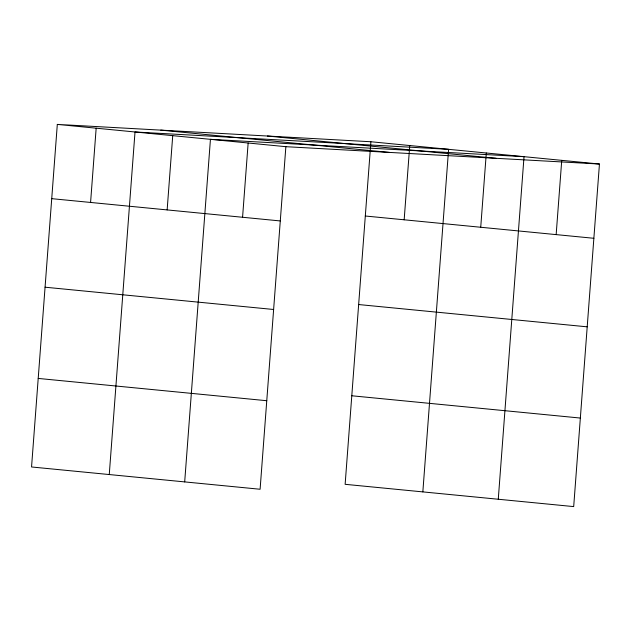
<?xml version="1.0" encoding="UTF-8"?>
<svg xmlns="http://www.w3.org/2000/svg" width="631" height="631" viewBox="0 0 631 631"><rect width="100%" height="100%" fill="white"/><g stroke="black" fill="none" stroke-linecap="round" stroke-linejoin="round"><path stroke-width="0.95" d="M57.311 124.402L31.55 466.972L260.106 489.254L285.867 146.684L57.311 124.402L370.894 141.746L599.45 164.028L573.689 506.598L345.133 484.316L370.894 141.746M90.58 202.448L96.164 128.188M109.258 474.551L135.018 131.982L448.602 149.318L422.841 491.888M167.144 209.918L172.728 135.657M184.686 481.903L210.439 139.333L524.03 156.677L498.269 499.247M242.572 217.269L248.149 143.008M404.163 219.793L409.748 145.532M480.727 227.263L486.312 152.994M556.156 234.614L561.74 160.353M285.867 146.684L599.45 164.028M267.41 136.02L495.966 158.302M160.795 130.128L389.351 152.41M365.31 216.007L593.866 238.289M51.726 198.662L280.282 220.945M358.653 304.544L587.209 326.834M45.069 287.208L273.625 309.49M351.79 395.771L580.346 418.053M38.207 378.426L266.763 400.717"/></g></svg>
